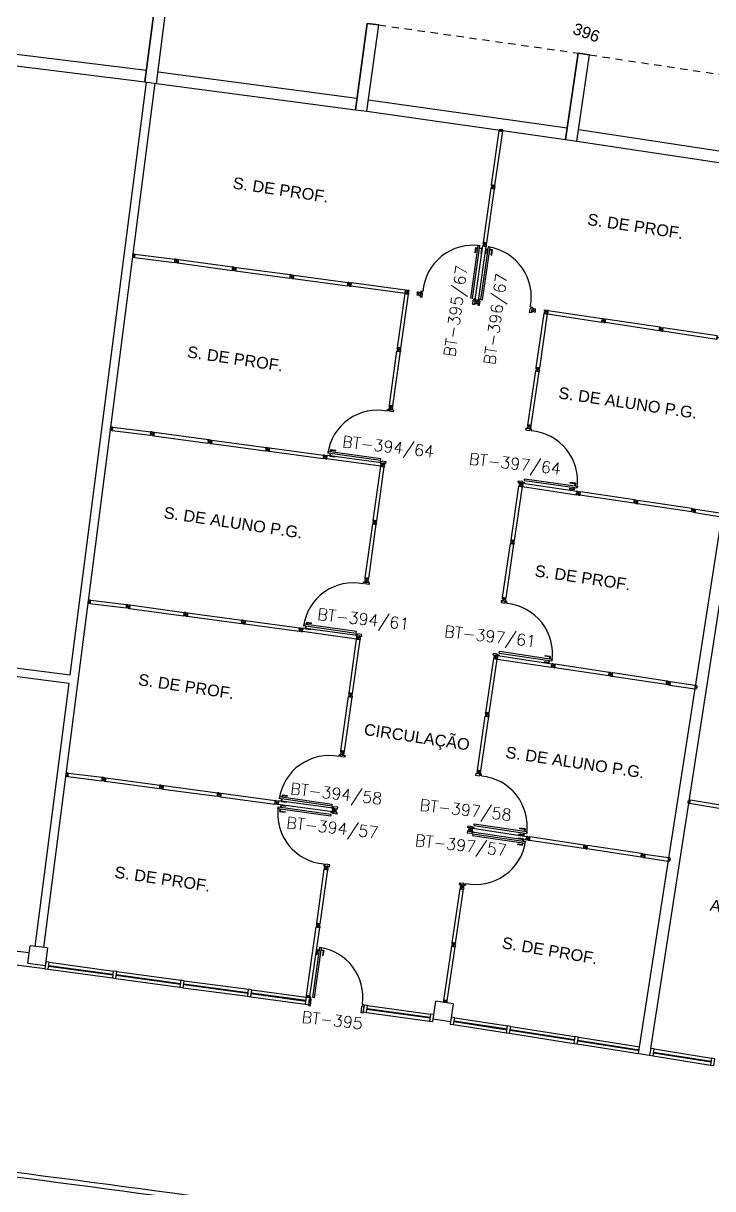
# Model space of a CAD drawing. Header units: millimetres. Extents: x 3089 to 3391, y 1087 to 1201.
# Drawn here: x 3292.97 to 3304.83, y 1168.3 to 1188.35 of the extents above; entities that cross this region are included whole.
import ezdxf

# ---------------------------------------------------------------- set-up
doc = ezdxf.new("R2010")
doc.units = ezdxf.units.MM
doc.linetypes.add('HIDDEN2', pattern=[0.1875, 0.125, -0.0625])
for name, color, linetype in [('ALV', 2, 'Continuous'), ('DIV', 2, 'Continuous'), ('ESQ', 1, 'Continuous'), ('ESTR', 3, 'Continuous'), ('NOPILAR', 2, 'Continuous'), ('PISO', 1, 'Continuous'), ('PROJ', 1, 'HIDDEN2'), ('TEXTO', 2, 'Continuous'), ('TEXTO-ENDEREÇO', 2, 'Continuous'), ('USO1', 2, 'Continuous')]:
    doc.layers.add(name, color=color, linetype=linetype)
doc.styles.add('1', font='romans.shx', dxfattribs={"height": 1.1})
doc.styles.get("Standard").update_dxf_attribs({"font": 'arial.ttf'})
doc.styles.add('UNB-100-1', font='simplex.shx', dxfattribs={"height": 0.2})
doc.dimstyles.new('1-600', dxfattribs={"dimtxt": 1.1, "dimasz": 2.5, "dimexe": 2, "dimexo": 4, "dimgap": 0.2, "dimtad": 1, "dimdec": 0, "dimzin": 4, "dimdsep": 46, "dimlunit": 6, "dimtxsty": '1', "dimblk1": 'NONE', "dimblk2": 'NONE', "dimsah": 1, "dimcen": 0, "dimclrd": 2, "dimclre": 2, "dimclrt": 2, "dimadec": 0, "dimazin": 0, "dimtfac": 1, "dimtdec": 0, "dimtmove": 2, "dimatfit": 3, "dimldrblk": 'NONE', "dimfxl": 1, "dimtolj": 1, "dimtzin": 0, "dimarcsym": 0})

# ---------------------------------------------------------------- blocks, each defined once
blk = doc.blocks.new('DIVMT-TTC')
for p, q in [((-0.03, 0.03), (-0.03, 0.006)), ((-0.008, 0.03), (-0.03, 0.03)), ((-0.0185, 0.006), (-0.03, 0.006)), ((-0.0185, -0.006), (-0.0185, 0.006)), ((-0.008, 0.03), (-0.008, 0.02)), ((-0.008, 0.02), (0.008, 0.02)), ((-0.0051, 0), (0.0051, 0)), ((0.0051, 0), (-0.0051, 0)), ((-0.0051, 0), (0.0051, 0)), ((0, -0.0051), (0, 0.0051)), ((0, 0.0051), (0, -0.0051)), ((0.008, 0.03), (0.008, 0.02)), ((0.008, 0.03), (0.03, 0.03)), ((0.0205, 0.006), (0.03, 0.006)), ((0.0205, -0.006), (0.0205, 0.006)), ((0.0205, 0.006), (0.0205, -0.006)), ((0.0205, 0.006), (0.03, 0.006)), ((0.97, 0.03), (0.03, 0.03)), ((0.03, 0.006), (0.03, 0.03)), ((0.03, -0.03), (0.03, 0.03)), ((0.03, -0.005), (0.03, 0.005)), ((0.97, -0.03), (0.97, 0.03)), ((0.97, 0.03), (0.97, 0.009)), ((0.97, 0.009), (0.97, 0.027)), ((0.9795, 0.006), (0.97, 0.006)), ((0.97, -0.005), (0.97, 0.005)), ((0.9795, 0.006), (0.9795, -0.006)), ((1.0051, 0), (0.9949, 0)), ((1, 0.0051), (1, -0.0051)), ((-0.0185, -0.006), (-0.03, -0.006)), ((-0.03, -0.03), (-0.03, -0.006)), ((-0.008, -0.03), (-0.03, -0.03)), ((-0.008, -0.03), (-0.008, -0.02)), ((-0.008, -0.02), (0.008, -0.02)), ((0.008, -0.03), (0.008, -0.02)), ((0.008, -0.03), (0.03, -0.03)), ((0.0205, -0.006), (0.03, -0.006)), ((0.0205, -0.006), (0.03, -0.006)), ((0.03, -0.006), (0.03, -0.03)), ((0.97, -0.03), (0.03, -0.03)), ((0.9795, -0.006), (0.97, -0.006)), ((0.97, -0.009), (0.97, -0.027))]:
    blk.add_line(p, q)
blk = doc.blocks.new('DIV-TTC')
for p, q in [((-0.0051, 0), (0.0051, 0)), ((0, -0.0051), (0, 0.0051)), ((0.0205, 0.006), (0.03, 0.006)), ((0.0205, -0.006), (0.0205, 0.006)), ((0.03, 0.03), (0.97, 0.03)), ((0.03, 0.03), (0.03, -0.03)), ((0.03, 0.009), (0.03, 0.027)), ((0.03, 0.005), (0.03, -0.005)), ((0.97, 0.03), (0.97, -0.03)), ((0.9795, 0.006), (0.97, 0.006)), ((0.97, 0.005), (0.97, -0.005)), ((0.9795, -0.006), (0.9795, 0.006)), ((1.0051, 0), (0.9949, 0)), ((0.9949, 0), (1.0051, 0)), ((1, -0.0051), (1, 0.0051)), ((0.0205, -0.006), (0.03, -0.006)), ((0.03, -0.03), (0.03, -0.009)), ((0.03, -0.009), (0.03, -0.027)), ((0.03, -0.03), (0.97, -0.03)), ((0.9795, -0.006), (0.97, -0.006))]:
    blk.add_line(p, q)
blk = doc.blocks.new('PDV1E-TTC')
at = {"layer": 'DIV'}
for p, q in [((-0.94, 0.075), (-0.91, 0.075)), ((-0.94, 0.06), (-0.94, 0.075)), ((-0.94, -0.06), (-0.94, 0.06)), ((-0.91, 0.075), (-0.91, -0.045)), ((0, 0.075), (-0.03, 0.075)), ((-0.03, 0.075), (-0.03, -0.045)), ((0, 0.06), (0, 0.075)), ((0, -0.06), (0, 0.06)), ((0, 0), (0.012, 0)), ((-0.94, -0.075), (-0.94, -0.06)), ((-0.92, -0.075), (-0.94, -0.075)), ((-0.92, -0.045), (-0.92, -0.075)), ((-0.92, -0.045), (-0.91, -0.045)), ((-0.082, -0.075), (-0.082, -0.94)), ((-0.052, -0.075), (-0.082, -0.075)), ((-0.052, -0.075), (-0.052, -0.94)), ((-0.02, -0.045), (-0.03, -0.045)), ((-0.02, -0.045), (-0.02, -0.075)), ((-0.02, -0.075), (0, -0.075)), ((0, -0.075), (0, -0.06)), ((-0.082, -0.94), (-0.052, -0.94))]:
    blk.add_line(p, q, dxfattribs=at)
at = {"layer": 'DIV', "color": 1}
for p, q in [((-0.114, -0.81), (-0.124, -0.81)), ((-0.124, -0.9), (-0.124, -0.81)), ((-0.124, -0.9), (-0.084, -0.9)), ((-0.114, -0.89), (-0.114, -0.81)), ((-0.114, -0.89), (-0.084, -0.89)), ((-0.019, -0.89), (-0.049, -0.89)), ((-0.009, -0.9), (-0.049, -0.9)), ((-0.019, -0.81), (-0.009, -0.81)), ((-0.019, -0.89), (-0.019, -0.81)), ((-0.009, -0.9), (-0.009, -0.81))]:
    blk.add_line(p, q, dxfattribs=at)
blk.add_arc((-0.048, -0.075), 0.865, 180, 270, dxfattribs=at)
blk = doc.blocks.new('MTINI-TTC')
for p, q in [((-0.03, 0.008), (-0.03, 0.03)), ((0.03, 0.03), (-0.03, 0.03)), ((-0.03, 0.008), (-0.02, 0.008)), ((-0.009, 0.03), (-0.027, 0.03)), ((-0.02, 0.008), (-0.02, 0)), ((-0.001, 0), (-0.02, 0)), ((-0.006, 0.02), (-0.006, 0.03)), ((-0.006, 0.023), (-0.006, 0.027)), ((-0.006, 0.02), (0.006, 0.02)), ((0.005, 0.03), (-0.005, 0.03)), ((0.005, 0), (-0.005, 0)), ((0.004, 0.02), (-0.004, 0.02)), ((0.02, 0), (-0.001, 0)), ((0, -0.005), (0, 0.005)), ((0.006, 0.02), (0.006, 0.03)), ((0.006, 0.023), (0.006, 0.027)), ((0.009, 0.03), (0.027, 0.03)), ((0.03, 0.008), (0.02, 0.008)), ((0.02, 0), (0.02, 0.008)), ((0.03, 0.008), (0.03, 0.03))]:
    blk.add_line(p, q)
blk = doc.blocks.new('PDV2E-TTC')
at = {"layer": 'DIV', "color": 1}
for p, q in [((0.023, 0.925), (0.063, 0.925)), ((0.023, 0.925), (0.023, 0.835)), ((0.033, 0.835), (0.023, 0.835)), ((0.033, 0.915), (0.063, 0.915)), ((0.033, 0.915), (0.033, 0.835)), ((0.138, 0.925), (0.097, 0.925)), ((0.128, 0.915), (0.097, 0.915)), ((0.128, 0.915), (0.128, 0.835)), ((0.128, 0.835), (0.137, 0.835)), ((0.138, 0.925), (0.138, 0.835))]:
    blk.add_line(p, q, dxfattribs=at)
at = {"layer": 'DIV'}
for p, q in [((0.065, 0.05), (0.065, 0.965)), ((0.095, 0.965), (0.065, 0.965)), ((0.095, 0.05), (0.095, 0.965)), ((0.049, 0.05), (0.029, 0.05)), ((0.029, 0.05), (0.029, 0.035)), ((0.029, 0.035), (0.029, -0.035)), ((0.049, 0.02), (0.049, 0.05)), ((0.049, 0.02), (0.059, 0.02)), ((0.059, -0.05), (0.059, 0.02)), ((0.065, 0.05), (0.095, 0.05)), ((0.928, -0.05), (0.928, 0.02)), ((0.938, 0.02), (0.928, 0.02)), ((0.938, 0.05), (0.958, 0.05)), ((0.938, 0.02), (0.938, 0.05)), ((0.958, 0.05), (0.958, 0.035)), ((0.958, 0.035), (0.958, -0.035)), ((0.029, -0.035), (0.029, -0.05)), ((0.029, -0.05), (0.059, -0.05)), ((0.958, -0.05), (0.928, -0.05)), ((0.958, -0.035), (0.958, -0.05))]:
    blk.add_line(p, q, dxfattribs=at)
at = {"layer": 'DIV', "color": 1}
blk.add_arc((0.062, 0.1), 0.865, 356.6786, 90, dxfattribs=at)
blk = doc.blocks.new('PDV2D-TTC')
at = {"layer": 'DIV'}
for p, q in [((0.03, 0.05), (0.06, 0.05)), ((0.03, 0.035), (0.03, 0.05)), ((0.03, -0.035), (0.03, 0.035)), ((0.06, 0.05), (0.06, -0.02)), ((0.941, 0.05), (0.941, -0.02)), ((0.971, 0.05), (0.941, 0.05)), ((0.971, 0.035), (0.971, 0.05)), ((0.971, -0.035), (0.971, 0.035)), ((0.03, -0.05), (0.03, -0.035)), ((0.05, -0.05), (0.03, -0.05)), ((0.05, -0.02), (0.06, -0.02)), ((0.05, -0.02), (0.05, -0.05)), ((0.079, -0.05), (0.109, -0.05)), ((0.079, -0.05), (0.079, -0.965)), ((0.109, -0.05), (0.109, -0.965)), ((0.951, -0.02), (0.941, -0.02)), ((0.951, -0.02), (0.951, -0.05)), ((0.951, -0.05), (0.971, -0.05)), ((0.971, -0.05), (0.971, -0.035)), ((0.109, -0.965), (0.079, -0.965))]:
    blk.add_line(p, q, dxfattribs=at)
at = {"layer": 'DIV', "color": 1}
for p, q in [((0.036, -0.925), (0.036, -0.835)), ((0.046, -0.835), (0.036, -0.835)), ((0.036, -0.925), (0.076, -0.925)), ((0.046, -0.915), (0.046, -0.835)), ((0.046, -0.915), (0.076, -0.915)), ((0.141, -0.915), (0.111, -0.915)), ((0.151, -0.925), (0.111, -0.925)), ((0.141, -0.915), (0.141, -0.835)), ((0.141, -0.835), (0.151, -0.835)), ((0.151, -0.925), (0.151, -0.835))]:
    blk.add_line(p, q, dxfattribs=at)
blk.add_arc((0.076, -0.1), 0.865, 270, 3.3214, dxfattribs=at)
blk = doc.blocks.new('MTT-TTC')
for p, q in [((-0.008, 0.03), (-0.03, 0.03)), ((-0.03, 0.03), (-0.03, 0.006)), ((-0.0185, 0.006), (-0.03, 0.006)), ((-0.0185, -0.006), (-0.0185, 0.006)), ((-0.008, 0.03), (-0.008, 0.02)), ((-0.008, 0.02), (0.008, 0.02)), ((-0.0051, 0), (0.0051, 0)), ((0, -0.0051), (0, 0.0051)), ((0.008, 0.03), (0.03, 0.03)), ((0.008, 0.03), (0.008, 0.02)), ((0.0205, -0.006), (0.0205, 0.006)), ((0.0205, 0.006), (0.03, 0.006)), ((0.03, 0.006), (0.03, 0.03)), ((-0.03, -0.03), (-0.03, -0.006)), ((-0.0185, -0.006), (-0.03, -0.006)), ((-0.008, -0.03), (-0.03, -0.03)), ((-0.008, -0.02), (0.008, -0.02)), ((-0.008, -0.03), (-0.008, -0.02)), ((0.008, -0.03), (0.008, -0.02)), ((0.008, -0.03), (0.03, -0.03)), ((0.0205, -0.006), (0.03, -0.006)), ((0.03, -0.006), (0.03, -0.03))]:
    blk.add_line(p, q)
blk = doc.blocks.new('DIVINI-TTC')
for p, q in [((-0.005, 0), (0.005, 0)), ((0.008, 0.02), (0, 0.02)), ((0, 0.001), (0, 0.02)), ((0, -0.005), (0, 0.005)), ((0, -0.02), (0, 0.001)), ((0.008, 0.03), (0.03, 0.03)), ((0.008, 0.03), (0.008, 0.02)), ((0.02, 0.006), (0.03, 0.006)), ((0.02, 0.006), (0.02, -0.006)), ((0.02, -0.004), (0.02, 0.004)), ((0.023, 0.006), (0.027, 0.006)), ((0.97, 0.03), (0.03, 0.03)), ((0.03, -0.03), (0.03, 0.03)), ((0.03, 0.009), (0.03, 0.027)), ((0.03, -0.005), (0.03, 0.005)), ((0.97, 0.03), (0.97, 0.009)), ((0.97, -0.03), (0.97, 0.03)), ((0.97, 0.009), (0.97, 0.027)), ((0.98, 0.006), (0.97, 0.006)), ((0.97, -0.005), (0.97, 0.005)), ((0.98, 0.006), (0.98, -0.006)), ((0.99, 0), (1.008, 0)), ((0.999, 0.006), (0.999, -0.006)), ((0, -0.02), (0.008, -0.02)), ((0.008, -0.03), (0.008, -0.02)), ((0.008, -0.03), (0.03, -0.03)), ((0.02, -0.006), (0.03, -0.006)), ((0.023, -0.006), (0.027, -0.006)), ((0.03, -0.009), (0.03, -0.027)), ((0.97, -0.03), (0.03, -0.03)), ((0.98, -0.006), (0.97, -0.006)), ((0.97, -0.009), (0.97, -0.027))]:
    blk.add_line(p, q)
blk = doc.blocks.new('*D150')
at = {"layer": 'DEFPOINTS', "color": 0, "transparency": 16777216}
for p in [(3303.443, 1194.267), (3295.25, 1188.83), (3295.059, 1187.342), (3306.125, 1187.292), (3305.895, 1185.809)]:
    blk.add_point(p, dxfattribs=at)
at = {"layer": 'USO1', "color": 2, "lineweight": -2, "transparency": 16777216}
for p, q in [((3295.761, 1192.797), (3296.335, 1197.262)), ((3306.736, 1191.245), (3307.424, 1195.691))]:
    blk.add_line(p, q, dxfattribs=at)
blk.add_arc((3240.383, 762.346), 436.501, 81.20568, 82.66909, dxfattribs=at)
at = {"layer": 'USO1', "color": 2, "transparency": 16777216, "insert": (3301.709, 1195.274), "char_height": 1.1, "attachment_point": 5, "rotation": 351.9374, "style": '1'}
blk.add_mtext('\\A1;Física', dxfattribs=at)
blk = doc.blocks.new('_NONE')
at = {"color": 0, "linetype": 'ByBlock'}
blk.add_circle((0, 0), 0.25, dxfattribs=at)
blk = doc.blocks.new('*D151')
at = {"layer": 'DEFPOINTS', "color": 0, "transparency": 16777216}
for p in [(3292.851, 1195.703), (3285.684, 1189.946), (3295.25, 1188.83), (3285.545, 1188.654), (3295.059, 1187.342)]:
    blk.add_point(p, dxfattribs=at)
at = {"layer": 'USO1', "color": 2, "lineweight": -2, "transparency": 16777216}
for p, q in [((3286.111, 1193.923), (3286.594, 1198.432)), ((3295.761, 1192.797), (3296.338, 1197.282))]:
    blk.add_line(p, q, dxfattribs=at)
blk.add_arc((3236.871, 735.053), 464.038, 82.66909, 83.87528, dxfattribs=at)
at = {"layer": 'USO1', "color": 2, "transparency": 16777216, "insert": (3291.323, 1196.641), "char_height": 1.1, "attachment_point": 5, "rotation": 353.2722, "style": '1'}
blk.add_mtext('\\A1;IE', dxfattribs=at)
blk = doc.blocks.new('MTINI')
for p, q in [((-0.03, 0.008), (-0.03, 0.03)), ((0.03, 0.03), (-0.03, 0.03)), ((-0.03, 0.008), (-0.02, 0.008)), ((-0.009, 0.03), (-0.027, 0.03)), ((-0.02, 0.008), (-0.02, 0)), ((-0.001, 0), (-0.02, 0)), ((-0.006, 0.02), (-0.006, 0.03)), ((-0.006, 0.023), (-0.006, 0.027)), ((-0.006, 0.02), (0.006, 0.02)), ((0.005, 0.03), (-0.005, 0.03)), ((0.005, 0), (-0.005, 0)), ((0.004, 0.02), (-0.004, 0.02)), ((0.02, 0), (-0.001, 0)), ((0, -0.005), (0, 0.005)), ((0.006, 0.02), (0.006, 0.03)), ((0.006, 0.023), (0.006, 0.027)), ((0.009, 0.03), (0.027, 0.03)), ((0.03, 0.008), (0.02, 0.008)), ((0.02, 0), (0.02, 0.008)), ((0.03, 0.008), (0.03, 0.03))]:
    blk.add_line(p, q)
blk = doc.blocks.new('A$C326556BF')
at = {"layer": 'ESQ'}
for p, q in [((0.02, 0.128), (0, 0.01)), ((0, 0.01), (0.059, 0)), ((0.079, 0.118), (0.02, 0.128)), ((0.059, 0), (0.079, 0.118))]:
    blk.add_line(p, q, dxfattribs=at)

msp = doc.modelspace()

# ---------------------------------------------------------------- linework, layer by layer
at = {"layer": 'ALV'}
for p, q in [((3291.668, 1187.966), (3295.09, 1187.54)), ((3291.644, 1187.767), (3295.065, 1187.342)), ((3295.29, 1187.515), (3298.708, 1187.06)), ((3293.326, 1172.452), (3295.239, 1187.319)), ((3293.778, 1177.143), (3295.09, 1187.339)), ((3295.264, 1187.316), (3298.682, 1186.862)), ((3298.908, 1187.033), (3302.322, 1186.549)), ((3298.88, 1186.835), (3302.294, 1186.351)), ((3302.522, 1186.52), (3305.931, 1186.007)), ((3302.492, 1186.322), (3305.902, 1185.809)), ((3303.553, 1170.627), (3305.902, 1185.809)), ((3303.761, 1170.717), (3305.381, 1181.186)), ((3293.177, 1172.472), (3293.759, 1176.994)), ((3293.342, 1172.088), (3286.06, 1172.971)), ((3293.074, 1172.358), (3290.119, 1172.717)), ((3303.553, 1170.627), (3303.742, 1170.598))]:
    msp.add_line(p, q, dxfattribs=at)
msp.add_lwpolyline([(3293.759, 1176.994), (3290.422, 1177.423), (3290.338, 1176.726), (3290.189, 1176.745), (3290.291, 1177.591), (3293.778, 1177.143)], dxfattribs=at)
at = {"layer": 'DIV'}
for p, q in [((3294.852, 1184.355), (3294.862, 1184.353)), ((3294.857, 1184.349), (3294.858, 1184.359)), ((3294.877, 1184.345), (3294.878, 1184.357)), ((3294.877, 1184.345), (3294.886, 1184.344)), ((3294.878, 1184.357), (3294.888, 1184.356)), ((3294.891, 1184.38), (3294.883, 1184.32)), ((3294.883, 1184.32), (3294.886, 1184.341)), ((3294.886, 1184.341), (3294.883, 1184.323)), ((3294.883, 1184.32), (3295.573, 1184.234)), ((3294.888, 1184.355), (3294.886, 1184.345)), ((3294.888, 1184.359), (3294.891, 1184.377)), ((3294.891, 1184.38), (3295.581, 1184.294)), ((3295.581, 1184.294), (3295.573, 1184.234)), ((3295.578, 1184.269), (3295.576, 1184.259)), ((3295.578, 1184.27), (3295.581, 1184.294)), ((3295.587, 1184.269), (3295.578, 1184.27)), ((3295.587, 1184.269), (3295.578, 1184.27)), ((3295.603, 1184.291), (3295.581, 1184.294)), ((3295.587, 1184.269), (3295.586, 1184.257)), ((3295.586, 1184.257), (3295.587, 1184.269)), ((3295.603, 1184.291), (3295.602, 1184.281)), ((3295.617, 1184.279), (3295.602, 1184.281)), ((3295.612, 1184.259), (3295.602, 1184.261)), ((3295.602, 1184.261), (3295.612, 1184.259)), ((3295.612, 1184.259), (3295.602, 1184.261)), ((3295.607, 1184.265), (3295.606, 1184.255)), ((3295.606, 1184.255), (3295.607, 1184.265)), ((3295.619, 1184.289), (3295.617, 1184.279)), ((3295.619, 1184.289), (3295.641, 1184.286)), ((3295.626, 1184.263), (3295.624, 1184.252)), ((3295.626, 1184.263), (3295.637, 1184.262)), ((3295.641, 1184.286), (3295.637, 1184.262)), ((3295.576, 1184.258), (3295.573, 1184.234)), ((3295.595, 1184.231), (3295.573, 1184.234)), ((3295.586, 1184.257), (3295.576, 1184.258)), ((3295.586, 1184.257), (3295.576, 1184.258)), ((3295.595, 1184.231), (3295.596, 1184.241)), ((3295.612, 1184.239), (3295.596, 1184.241)), ((3295.611, 1184.229), (3295.612, 1184.239)), ((3295.611, 1184.229), (3295.632, 1184.226)), ((3295.624, 1184.252), (3295.636, 1184.25)), ((3295.632, 1184.226), (3295.636, 1184.25)), ((3294.47, 1181.379), (3294.48, 1181.378)), ((3294.474, 1181.374), (3294.475, 1181.384)), ((3294.494, 1181.37), (3294.496, 1181.382)), ((3294.494, 1181.37), (3294.504, 1181.369)), ((3294.496, 1181.382), (3294.505, 1181.381)), ((3294.508, 1181.404), (3294.5, 1181.345)), ((3294.5, 1181.345), (3294.503, 1181.366)), ((3294.5, 1181.345), (3295.156, 1181.263)), ((3294.503, 1181.366), (3294.501, 1181.348)), ((3294.505, 1181.38), (3294.504, 1181.37)), ((3294.506, 1181.384), (3294.508, 1181.402)), ((3294.508, 1181.404), (3295.165, 1181.323)), ((3295.165, 1181.323), (3295.156, 1181.263)), ((3295.16, 1181.287), (3295.156, 1181.263)), ((3295.178, 1181.26), (3295.156, 1181.263)), ((3295.161, 1181.298), (3295.16, 1181.288)), ((3295.169, 1181.286), (3295.16, 1181.287)), ((3295.169, 1181.286), (3295.16, 1181.287)), ((3295.161, 1181.299), (3295.165, 1181.323)), ((3295.171, 1181.298), (3295.161, 1181.299)), ((3295.171, 1181.298), (3295.161, 1181.299)), ((3295.186, 1181.32), (3295.165, 1181.323)), ((3295.171, 1181.298), (3295.169, 1181.286)), ((3295.169, 1181.286), (3295.171, 1181.298)), ((3295.178, 1181.26), (3295.18, 1181.27)), ((3295.195, 1181.268), (3295.18, 1181.27)), ((3295.186, 1181.32), (3295.185, 1181.31)), ((3295.201, 1181.308), (3295.185, 1181.31)), ((3295.195, 1181.288), (3295.185, 1181.29)), ((3295.185, 1181.29), (3295.195, 1181.288)), ((3295.195, 1181.288), (3295.185, 1181.29)), ((3295.191, 1181.294), (3295.19, 1181.284)), ((3295.19, 1181.284), (3295.191, 1181.294)), ((3295.194, 1181.258), (3295.195, 1181.268)), ((3295.194, 1181.258), (3295.216, 1181.255)), ((3295.202, 1181.318), (3295.201, 1181.308)), ((3295.202, 1181.318), (3295.224, 1181.315)), ((3295.209, 1181.293), (3295.208, 1181.281)), ((3295.208, 1181.281), (3295.219, 1181.279)), ((3295.209, 1181.293), (3295.221, 1181.291)), ((3295.216, 1181.255), (3295.219, 1181.279)), ((3295.224, 1181.315), (3295.221, 1181.291)), ((3304.461, 1179.944), (3304.464, 1179.968)), ((3304.483, 1179.941), (3304.461, 1179.944)), ((3304.476, 1179.966), (3304.464, 1179.968)), ((3304.47, 1180.003), (3304.466, 1179.979)), ((3304.478, 1179.978), (3304.466, 1179.979)), ((3304.492, 1180), (3304.47, 1180.003)), ((3304.476, 1179.966), (3304.478, 1179.978)), ((3304.483, 1179.941), (3304.484, 1179.951)), ((3304.484, 1179.951), (3304.5, 1179.948)), ((3304.492, 1180), (3304.49, 1179.99)), ((3304.49, 1179.99), (3304.506, 1179.988)), ((3304.49, 1179.97), (3304.5, 1179.968)), ((3304.49, 1179.97), (3304.5, 1179.968)), ((3304.494, 1179.964), (3304.496, 1179.974)), ((3304.494, 1179.964), (3304.496, 1179.974)), ((3304.498, 1179.938), (3304.5, 1179.948)), ((3304.498, 1179.938), (3304.52, 1179.935)), ((3304.507, 1179.998), (3304.506, 1179.988)), ((3304.507, 1179.998), (3304.529, 1179.994)), ((3304.514, 1179.96), (3304.516, 1179.972)), ((3304.514, 1179.96), (3304.516, 1179.972)), ((3304.514, 1179.96), (3304.524, 1179.959)), ((3304.514, 1179.96), (3304.524, 1179.959)), ((3304.516, 1179.972), (3304.526, 1179.971)), ((3304.516, 1179.972), (3304.526, 1179.971)), ((3304.529, 1179.994), (3304.52, 1179.935)), ((3304.524, 1179.959), (3304.52, 1179.935)), ((3304.52, 1179.935), (3304.523, 1179.956)), ((3304.52, 1179.935), (3304.978, 1179.862)), ((3304.523, 1179.956), (3304.521, 1179.938)), ((3304.525, 1179.97), (3304.524, 1179.96)), ((3304.526, 1179.971), (3304.529, 1179.994)), ((3304.526, 1179.974), (3304.529, 1179.991)), ((3304.529, 1179.994), (3304.987, 1179.922)), ((3294.087, 1178.404), (3294.097, 1178.403)), ((3294.091, 1178.398), (3294.093, 1178.409)), ((3294.111, 1178.395), (3294.113, 1178.407)), ((3294.111, 1178.395), (3294.121, 1178.394)), ((3294.113, 1178.407), (3294.122, 1178.405)), ((3294.126, 1178.429), (3294.118, 1178.37)), ((3294.118, 1178.37), (3294.12, 1178.391)), ((3294.12, 1178.391), (3294.118, 1178.373)), ((3294.118, 1178.37), (3294.74, 1178.292)), ((3294.122, 1178.404), (3294.121, 1178.395)), ((3294.123, 1178.408), (3294.125, 1178.426)), ((3294.126, 1178.429), (3294.748, 1178.352)), ((3294.748, 1178.352), (3294.74, 1178.292)), ((3294.743, 1178.316), (3294.74, 1178.292)), ((3294.762, 1178.289), (3294.74, 1178.292)), ((3294.745, 1178.327), (3294.743, 1178.317)), ((3294.753, 1178.315), (3294.743, 1178.316)), ((3294.753, 1178.315), (3294.743, 1178.316)), ((3294.745, 1178.328), (3294.748, 1178.352)), ((3294.754, 1178.327), (3294.745, 1178.328)), ((3294.754, 1178.327), (3294.745, 1178.328)), ((3294.77, 1178.349), (3294.748, 1178.352)), ((3294.754, 1178.327), (3294.753, 1178.315)), ((3294.753, 1178.315), (3294.754, 1178.327)), ((3294.762, 1178.289), (3294.763, 1178.299)), ((3294.779, 1178.297), (3294.763, 1178.299)), ((3294.77, 1178.349), (3294.768, 1178.339)), ((3294.784, 1178.337), (3294.768, 1178.339)), ((3294.779, 1178.317), (3294.769, 1178.319)), ((3294.769, 1178.319), (3294.779, 1178.317)), ((3294.779, 1178.317), (3294.769, 1178.319)), ((3294.774, 1178.323), (3294.773, 1178.313)), ((3294.773, 1178.313), (3294.774, 1178.323)), ((3294.778, 1178.287), (3294.779, 1178.297)), ((3294.778, 1178.287), (3294.799, 1178.284)), ((3294.786, 1178.347), (3294.784, 1178.337)), ((3294.786, 1178.347), (3294.807, 1178.344)), ((3294.793, 1178.322), (3294.791, 1178.31)), ((3294.791, 1178.31), (3294.803, 1178.308)), ((3294.793, 1178.322), (3294.804, 1178.32)), ((3294.799, 1178.284), (3294.803, 1178.308)), ((3294.807, 1178.344), (3294.804, 1178.32)), ((3304.027, 1176.975), (3304.031, 1176.999)), ((3304.049, 1176.972), (3304.027, 1176.975)), ((3304.042, 1176.997), (3304.031, 1176.999)), ((3304.036, 1177.035), (3304.033, 1177.011)), ((3304.044, 1177.009), (3304.033, 1177.011)), ((3304.058, 1177.031), (3304.036, 1177.035)), ((3304.042, 1176.997), (3304.044, 1177.009)), ((3304.049, 1176.972), (3304.051, 1176.982)), ((3304.051, 1176.982), (3304.067, 1176.98)), ((3304.058, 1177.031), (3304.057, 1177.022)), ((3304.057, 1177.022), (3304.072, 1177.019)), ((3304.057, 1177.001), (3304.067, 1177)), ((3304.057, 1177.001), (3304.067, 1177)), ((3304.061, 1176.996), (3304.062, 1177.006)), ((3304.061, 1176.996), (3304.062, 1177.006)), ((3304.065, 1176.97), (3304.067, 1176.98)), ((3304.065, 1176.97), (3304.087, 1176.966)), ((3304.074, 1177.029), (3304.072, 1177.019)), ((3304.074, 1177.029), (3304.096, 1177.026)), ((3304.081, 1176.992), (3304.083, 1177.003)), ((3304.081, 1176.992), (3304.083, 1177.003)), ((3304.081, 1176.992), (3304.09, 1176.99)), ((3304.081, 1176.992), (3304.09, 1176.99)), ((3304.083, 1177.003), (3304.092, 1177.002)), ((3304.083, 1177.003), (3304.092, 1177.002)), ((3304.096, 1177.026), (3304.087, 1176.966)), ((3304.09, 1176.99), (3304.087, 1176.966)), ((3304.09, 1176.987), (3304.087, 1176.969)), ((3304.087, 1176.966), (3304.09, 1176.987)), ((3304.087, 1176.966), (3304.518, 1176.902)), ((3304.092, 1177.001), (3304.091, 1176.991)), ((3304.092, 1177.002), (3304.096, 1177.026)), ((3304.093, 1177.005), (3304.095, 1177.023)), ((3304.096, 1177.026), (3304.527, 1176.962)), ((3304.527, 1176.962), (3304.518, 1176.902)), ((3304.523, 1176.937), (3304.521, 1176.927)), ((3304.531, 1176.925), (3304.521, 1176.926)), ((3304.532, 1176.936), (3304.523, 1176.938)), ((3304.531, 1176.925), (3304.532, 1176.936)), ((3304.557, 1176.927), (3304.547, 1176.928)), ((3304.547, 1176.928), (3304.557, 1176.927)), ((3304.551, 1176.922), (3304.553, 1176.932)), ((3293.745, 1175.452), (3293.737, 1175.393)), ((3293.742, 1175.432), (3293.745, 1175.449)), ((3293.745, 1175.452), (3294.331, 1175.38)), ((3293.706, 1175.427), (3293.716, 1175.426)), ((3293.711, 1175.422), (3293.712, 1175.432)), ((3293.731, 1175.418), (3293.732, 1175.43)), ((3293.731, 1175.418), (3293.74, 1175.417)), ((3293.732, 1175.43), (3293.742, 1175.429)), ((3293.74, 1175.414), (3293.737, 1175.396)), ((3293.737, 1175.393), (3293.74, 1175.414)), ((3293.737, 1175.393), (3294.323, 1175.32)), ((3293.742, 1175.428), (3293.74, 1175.418)), ((3294.331, 1175.38), (3294.323, 1175.32)), ((3294.326, 1175.344), (3294.323, 1175.32)), ((3294.345, 1175.317), (3294.323, 1175.32)), ((3294.336, 1175.343), (3294.326, 1175.344)), ((3294.336, 1175.343), (3294.326, 1175.344)), ((3294.328, 1175.355), (3294.327, 1175.345)), ((3294.328, 1175.356), (3294.331, 1175.38)), ((3294.337, 1175.355), (3294.328, 1175.356)), ((3294.337, 1175.355), (3294.328, 1175.356)), ((3294.353, 1175.377), (3294.331, 1175.38)), ((3294.336, 1175.343), (3294.337, 1175.355)), ((3294.337, 1175.355), (3294.336, 1175.343)), ((3294.345, 1175.317), (3294.346, 1175.327)), ((3294.362, 1175.325), (3294.346, 1175.327)), ((3294.353, 1175.377), (3294.352, 1175.367)), ((3294.368, 1175.365), (3294.352, 1175.367)), ((3294.362, 1175.345), (3294.352, 1175.347)), ((3294.352, 1175.347), (3294.362, 1175.345)), ((3294.362, 1175.345), (3294.352, 1175.347)), ((3294.356, 1175.341), (3294.358, 1175.351)), ((3294.358, 1175.351), (3294.356, 1175.341)), ((3294.361, 1175.315), (3294.362, 1175.325)), ((3294.361, 1175.315), (3294.383, 1175.312)), ((3294.369, 1175.375), (3294.368, 1175.365)), ((3294.369, 1175.375), (3294.391, 1175.372)), ((3294.376, 1175.349), (3294.374, 1175.337)), ((3294.374, 1175.337), (3294.386, 1175.336)), ((3294.376, 1175.349), (3294.387, 1175.348)), ((3294.383, 1175.312), (3294.386, 1175.336)), ((3294.391, 1175.372), (3294.387, 1175.348)), ((3304.429, 1174.927), (3304.439, 1174.986)), ((3305.456, 1174.755), (3304.429, 1174.927)), ((3305.466, 1174.814), (3304.439, 1174.986)), ((3303.603, 1174.066), (3303.599, 1174.042)), ((3303.611, 1174.041), (3303.599, 1174.042)), ((3303.625, 1174.063), (3303.603, 1174.066)), ((3303.609, 1174.029), (3303.611, 1174.041)), ((3303.625, 1174.063), (3303.623, 1174.053)), ((3303.623, 1174.053), (3303.639, 1174.051)), ((3303.627, 1174.027), (3303.629, 1174.037)), ((3303.627, 1174.027), (3303.629, 1174.037)), ((3303.641, 1174.061), (3303.639, 1174.051)), ((3303.641, 1174.061), (3303.662, 1174.057)), ((3303.662, 1174.057), (3303.653, 1173.998)), ((3303.659, 1174.034), (3303.662, 1174.057)), ((3303.659, 1174.037), (3303.662, 1174.054)), ((3303.662, 1174.057), (3304.067, 1173.998)), ((3303.594, 1174.007), (3303.598, 1174.031)), ((3303.616, 1174.004), (3303.594, 1174.007)), ((3303.609, 1174.029), (3303.598, 1174.031)), ((3303.616, 1174.004), (3303.617, 1174.013)), ((3303.617, 1174.013), (3303.633, 1174.011)), ((3303.623, 1174.033), (3303.633, 1174.031)), ((3303.623, 1174.033), (3303.633, 1174.031)), ((3303.632, 1174.001), (3303.633, 1174.011)), ((3303.632, 1174.001), (3303.653, 1173.998)), ((3303.648, 1174.023), (3303.649, 1174.035)), ((3303.648, 1174.023), (3303.649, 1174.035)), ((3303.648, 1174.023), (3303.657, 1174.022)), ((3303.648, 1174.023), (3303.657, 1174.022)), ((3303.649, 1174.035), (3303.659, 1174.034)), ((3303.649, 1174.035), (3303.659, 1174.034)), ((3303.657, 1174.022), (3303.653, 1173.998)), ((3303.653, 1173.998), (3303.657, 1174.019)), ((3303.653, 1173.998), (3304.058, 1173.939)), ((3303.657, 1174.019), (3303.654, 1174.001)), ((3303.659, 1174.033), (3303.657, 1174.023)), ((3304.067, 1173.998), (3304.058, 1173.939)), ((3304.063, 1173.973), (3304.062, 1173.963)), ((3304.071, 1173.961), (3304.062, 1173.962)), ((3304.073, 1173.973), (3304.063, 1173.974)), ((3304.071, 1173.961), (3304.073, 1173.973)), ((3304.097, 1173.963), (3304.087, 1173.965)), ((3304.087, 1173.965), (3304.097, 1173.963)), ((3304.091, 1173.959), (3304.093, 1173.969)), ((3298.015, 1172.844), (3298.018, 1172.866)), ((3298.015, 1172.844), (3298.025, 1172.843)), ((3298.018, 1172.866), (3298.042, 1172.863)), ((3298.025, 1172.843), (3298.023, 1172.827)), ((3298.04, 1172.852), (3298.042, 1172.863)), ((3298.04, 1172.852), (3298.052, 1172.85)), ((3298.044, 1172.837), (3298.043, 1172.827)), ((3298.043, 1172.827), (3298.044, 1172.837)), ((3298.044, 1172.837), (3298.043, 1172.827)), ((3298.052, 1172.85), (3298.054, 1172.861)), ((3298.077, 1172.858), (3298.054, 1172.861)), ((3298.065, 1172.838), (3298.062, 1172.822)), ((3298.074, 1172.836), (3298.065, 1172.838)), ((3298.074, 1172.836), (3298.077, 1172.858)), ((3297.843, 1171.625), (3298.01, 1172.807)), ((3297.902, 1171.617), (3298.069, 1172.799)), ((3298.013, 1172.829), (3298.01, 1172.807)), ((3298.01, 1172.807), (3298.069, 1172.799)), ((3298.033, 1172.803), (3298.01, 1172.807)), ((3298.013, 1172.829), (3298.023, 1172.827)), ((3298.035, 1172.813), (3298.033, 1172.803)), ((3298.035, 1172.813), (3298.033, 1172.803)), ((3298.034, 1172.803), (3298.044, 1172.802)), ((3298.047, 1172.811), (3298.035, 1172.813)), ((3298.035, 1172.813), (3298.047, 1172.811)), ((3298.049, 1172.832), (3298.039, 1172.833)), ((3298.039, 1172.833), (3298.049, 1172.832)), ((3298.047, 1172.811), (3298.045, 1172.802)), ((3298.047, 1172.811), (3298.045, 1172.802)), ((3298.045, 1172.802), (3298.069, 1172.799)), ((3298.072, 1172.82), (3298.062, 1172.822)), ((3298.072, 1172.82), (3298.069, 1172.799)), ((3297.843, 1171.625), (3297.902, 1171.617)), ((3297.864, 1171.622), (3297.846, 1171.625)), ((3297.874, 1171.591), (3297.863, 1171.592)), ((3297.865, 1171.612), (3297.867, 1171.622)), ((3297.877, 1171.611), (3297.865, 1171.612)), ((3297.868, 1171.622), (3297.878, 1171.62)), ((3297.868, 1171.586), (3297.869, 1171.596)), ((3297.877, 1171.611), (3297.879, 1171.62)), ((3297.902, 1171.617), (3297.882, 1171.62)), ((3297.882, 1171.62), (3297.899, 1171.617))]:
    msp.add_line(p, q, dxfattribs=at)
at = {"layer": 'ESQ'}
for p, q in [((3293.358, 1172.207), (3293.342, 1172.088)), ((3293.342, 1172.088), (3293.401, 1172.08)), ((3293.417, 1172.199), (3293.358, 1172.207)), ((3293.401, 1172.08), (3293.417, 1172.199)), ((3293.401, 1172.08), (3294.505, 1171.929)), ((3293.408, 1172.133), (3294.513, 1171.983)), ((3293.41, 1172.145), (3294.514, 1171.995)), ((3293.417, 1172.199), (3294.522, 1172.048)), ((3294.52, 1172.048), (3294.504, 1171.93)), ((3294.579, 1172.04), (3294.52, 1172.048)), ((3294.563, 1171.921), (3294.579, 1172.04)), ((3294.579, 1172.04), (3295.682, 1171.888)), ((3294.504, 1171.93), (3294.563, 1171.921)), ((3294.563, 1171.921), (3295.666, 1171.769)), ((3294.57, 1171.975), (3295.673, 1171.822)), ((3294.572, 1171.987), (3295.675, 1171.834)), ((3295.68, 1171.888), (3295.664, 1171.769)), ((3295.74, 1171.88), (3295.68, 1171.888)), ((3295.724, 1171.761), (3295.74, 1171.88)), ((3295.74, 1171.88), (3296.843, 1171.733)), ((3295.664, 1171.769), (3295.724, 1171.761)), ((3295.724, 1171.761), (3296.827, 1171.614)), ((3295.731, 1171.815), (3296.835, 1171.667)), ((3295.732, 1171.826), (3296.836, 1171.679)), ((3296.842, 1171.733), (3296.826, 1171.614)), ((3296.901, 1171.725), (3296.842, 1171.733)), ((3296.885, 1171.606), (3296.901, 1171.725)), ((3296.892, 1171.659), (3297.829, 1171.531)), ((3296.895, 1171.675), (3297.831, 1171.547)), ((3296.901, 1171.725), (3297.838, 1171.596)), ((3296.826, 1171.614), (3296.885, 1171.606)), ((3296.885, 1171.606), (3297.822, 1171.477)), ((3297.838, 1171.596), (3297.822, 1171.477)), ((3297.822, 1171.477), (3297.881, 1171.469)), ((3297.897, 1171.588), (3297.838, 1171.596)), ((3297.881, 1171.469), (3297.897, 1171.588)), ((3298.831, 1171.463), (3298.815, 1171.344)), ((3298.891, 1171.455), (3298.831, 1171.463)), ((3298.874, 1171.336), (3298.891, 1171.455)), ((3298.891, 1171.455), (3299.974, 1171.306)), ((3298.815, 1171.344), (3298.874, 1171.336)), ((3298.874, 1171.336), (3299.959, 1171.187)), ((3298.882, 1171.39), (3299.967, 1171.24)), ((3298.883, 1171.402), (3299.968, 1171.252)), ((3299.974, 1171.306), (3299.958, 1171.187)), ((3300.033, 1171.298), (3299.974, 1171.306)), ((3300.017, 1171.179), (3300.033, 1171.298)), ((3300.33, 1171.253), (3300.312, 1171.135)), ((3300.39, 1171.244), (3300.33, 1171.253)), ((3300.371, 1171.126), (3300.39, 1171.244)), ((3300.39, 1171.244), (3301.301, 1171.104)), ((3299.958, 1171.187), (3300.017, 1171.179)), ((3300.312, 1171.135), (3300.371, 1171.126)), ((3300.371, 1171.126), (3301.283, 1170.985)), ((3300.379, 1171.179), (3301.291, 1171.039)), ((3300.381, 1171.191), (3301.293, 1171.051)), ((3301.294, 1171.105), (3301.276, 1170.987)), ((3301.353, 1171.096), (3301.294, 1171.105)), ((3301.335, 1170.977), (3301.353, 1171.096)), ((3301.343, 1171.031), (3302.449, 1170.856)), ((3301.345, 1171.043), (3302.451, 1170.868)), ((3301.353, 1171.096), (3302.457, 1170.921)), ((3301.276, 1170.987), (3301.335, 1170.977)), ((3301.335, 1170.977), (3302.44, 1170.802)), ((3302.457, 1170.921), (3302.439, 1170.803)), ((3302.517, 1170.912), (3302.457, 1170.921)), ((3302.498, 1170.793), (3302.517, 1170.912)), ((3302.506, 1170.847), (3303.561, 1170.681)), ((3302.508, 1170.859), (3303.563, 1170.692)), ((3302.517, 1170.912), (3303.571, 1170.746)), ((3302.439, 1170.803), (3302.498, 1170.793)), ((3302.498, 1170.793), (3303.553, 1170.627)), ((3303.76, 1170.717), (3303.742, 1170.598)), ((3303.819, 1170.708), (3303.76, 1170.717)), ((3303.801, 1170.589), (3303.819, 1170.708)), ((3303.809, 1170.642), (3304.795, 1170.483)), ((3303.811, 1170.654), (3304.797, 1170.495)), ((3303.819, 1170.708), (3304.804, 1170.548)), ((3303.742, 1170.598), (3303.801, 1170.589)), ((3303.801, 1170.589), (3304.788, 1170.429))]:
    msp.add_line(p, q, dxfattribs=at)
at = {"layer": 'ESTR'}
for p, q in [((3293.051, 1172.18), (3293.09, 1172.483)), ((3293.388, 1172.445), (3293.09, 1172.483)), ((3293.388, 1172.445), (3293.342, 1172.088)), ((3293.051, 1172.18), (3293.348, 1172.142)), ((3300.015, 1171.181), (3300.066, 1171.528)), ((3300.363, 1171.485), (3300.066, 1171.528)), ((3300.363, 1171.485), (3300.312, 1171.135)), ((3300.022, 1171.226), (3300.318, 1171.182))]:
    msp.add_line(p, q, dxfattribs=at)
for points in [[(3295.065, 1187.342), (3295.264, 1187.316), (3295.455, 1188.804), (3295.257, 1188.83), (3295.065, 1187.342), (3295.257, 1188.83), (3295.455, 1188.804)], [(3298.682, 1186.862), (3298.88, 1186.835), (3299.084, 1188.321), (3298.886, 1188.348), (3298.682, 1186.862), (3298.886, 1188.348), (3299.084, 1188.321)], [(3302.294, 1186.351), (3302.492, 1186.322), (3302.709, 1187.806), (3302.511, 1187.835), (3302.294, 1186.351), (3302.511, 1187.835), (3302.709, 1187.806)]]:
    msp.add_lwpolyline(points, dxfattribs=at)
at = {"layer": 'PISO'}
for radius, start, end in [(409.609, 81.41138, 83.92681), (409.529, 81.42125, 83.91694)]:
    msp.add_arc((3240.488, 762.332), radius, start, end, dxfattribs=at)
at = {"layer": 'PROJ', "color": 1}
for p, q in [((3299.084, 1188.321), (3302.511, 1187.836)), ((3302.709, 1187.806), (3306.131, 1187.293))]:
    msp.add_line(p, q, dxfattribs=at)

# ---------------------------------------------------------------- block references
at = {"layer": 'DIV'}
for name, p, rotation in [('DIVINI-TTC', (3301.191, 1186.525), 261.7520698775961), ('DIVMT-TTC', (3301.05, 1185.536), 261.8650249811986), ('PDV2D-TTC', (3300.767, 1183.556), 171.9908734611392), ('DIVMT-TTC', (3300.908, 1184.546), 261.8650249811986), ('PDV2E-TTC', (3300.767, 1183.556), 351.7857658057171), ('MTINI-TTC', (3294.857, 1184.354), 265.6377736636165), ('DIVMT-TTC', (3296.598, 1184.125), 172.2229910637665), ('DIVMT-TTC', (3297.589, 1183.992), 172.3895786137763), ('DIVMT-TTC', (3298.58, 1183.859), 172.2777299531241), ('DIV-TTC', (3299.571, 1183.726), 172.270321993019), ('DIVMT-TTC', (3299.571, 1183.726), 262.0276249811979), ('MTT-TTC', (3299.774, 1183.696), 172.7861304363662), ('MTT-TTC', (3300.767, 1183.556), 81.74695465904756), ('MTT-TTC', (3301.746, 1183.415), 351.7922707802247), ('DIVMT-TTC', (3301.962, 1183.384), 261.7024249811981), ('DIV-TTC', (3301.962, 1183.384), 351.4019455045879), ('DIVMT-TTC', (3302.951, 1183.235), 351.4704825271629), ('DIVMT-TTC', (3303.94, 1183.086), 351.4506149102106), ('DIVMT-TTC', (3299.432, 1182.736), 262.0276249811979), ('DIVMT-TTC', (3301.817, 1182.394), 261.7024249811981), ('PDV2E-TTC', (3299.154, 1180.755), 82.05111072445587), ('MTT-TTC', (3299.293, 1181.745), 261.9311933001841), ('MTINI-TTC', (3294.475, 1181.379), 265.6377736636165), ('DIVMT-TTC', (3296.181, 1181.154), 172.2229910637665), ('PDV2D-TTC', (3301.528, 1180.415), 82.03301329303964), ('MTT-TTC', (3301.673, 1181.405), 261.6497536319115), ('DIVMT-TTC', (3297.172, 1181.021), 172.3895786137763), ('DIVMT-TTC', (3298.163, 1180.888), 172.2777299531241), ('DIV-TTC', (3299.154, 1180.755), 172.270321993019), ('DIVMT-TTC', (3299.154, 1180.755), 262.0276249811979), ('DIVMT-TTC', (3301.528, 1180.415), 261.7024249811981), ('DIV-TTC', (3301.528, 1180.415), 351.4019455045879), ('DIVMT-TTC', (3302.517, 1180.266), 351.4704825271629), ('DIVMT-TTC', (3303.506, 1180.118), 351.4506149102106), ('DIVMT-TTC', (3299.016, 1179.765), 262.0276249811979), ('DIVMT-TTC', (3301.384, 1179.426), 261.7024249811981), ('PDV2E-TTC', (3298.738, 1177.784), 81.95028405584871), ('MTT-TTC', (3298.877, 1178.774), 262.0871899002287), ('MTT-TTC', (3301.24, 1178.436), 261.7197636035285), ('MTINI-TTC', (3294.092, 1178.404), 265.6377736636165), ('DIVMT-TTC', (3295.764, 1178.183), 172.2229910637665), ('PDV2D-TTC', (3301.095, 1177.447), 81.38846249637042), ('DIVMT-TTC', (3296.756, 1178.05), 172.3895786137763), ('DIVMT-TTC', (3297.747, 1177.917), 172.2777299531241), ('DIV-TTC', (3298.738, 1177.784), 172.270321993019), ('DIVMT-TTC', (3298.738, 1177.784), 262.0276249811979), ('DIVMT-TTC', (3301.095, 1177.447), 261.7024249811981), ('DIV-TTC', (3301.095, 1177.447), 351.4019455045879), ('DIVMT-TTC', (3302.084, 1177.298), 351.4704825271629), ('DIVMT-TTC', (3303.073, 1177.149), 351.4506149102106), ('MTINI-TTC', (3304.552, 1176.927), 81.4497753042224), ('DIVMT-TTC', (3298.599, 1176.794), 262.0276249811979), ('DIVMT-TTC', (3300.95, 1176.457), 261.7024249811981), ('PDV2E-TTC', (3298.321, 1174.813), 81.91817628568872), ('MTT-TTC', (3298.46, 1175.803), 262.0475686477452), ('MTINI-TTC', (3293.711, 1175.427), 265.6377736636165), ('PDV2D-TTC', (3300.662, 1174.478), 81.59033095128669), ('MTT-TTC', (3300.806, 1175.468), 261.6249337334658), ('DIVMT-TTC', (3295.348, 1175.212), 172.2229910637665), ('DIVMT-TTC', (3296.339, 1175.079), 172.3895786137763), ('DIVMT-TTC', (3297.33, 1174.946), 172.2777299531241), ('PDV2D-TTC', (3298.321, 1174.813), 262.1501200988761), ('DIV-TTC', (3298.321, 1174.813), 172.270321993019), ('MTT-TTC', (3298.321, 1174.813), 81.97377830861178), ('MTINI', (3304.405, 1174.962), 260.4743163108104), ('PDV2E-TTC', (3300.662, 1174.478), 261.7456153708404), ('MTT-TTC', (3300.662, 1174.478), 81.61788817548164), ('DIV-TTC', (3300.662, 1174.478), 351.4019455045879), ('DIVMT-TTC', (3301.65, 1174.329), 351.4704825271629), ('DIVMT-TTC', (3302.639, 1174.181), 351.4506149102106), ('DIVMT-TTC', (3298.182, 1173.823), 262.0276249811979), ('MTINI-TTC', (3304.092, 1173.964), 79.4712432914927), ('DIVMT-TTC', (3300.517, 1173.489), 261.7024249811981), ('PDV1E-TTC', (3297.889, 1171.529), 171.9368359361281), ('DIVMT-TTC', (3300.373, 1172.499), 261.7024249811981), ('MTINI-TTC', (3297.868, 1171.591), 352.0596936350446), ('MTINI-TTC', (3300.228, 1171.51), 351.1633973180248)]:
    msp.add_blockref(name, p, dxfattribs=dict(at, rotation=rotation))
at = {"layer": 'TEXTO', "rotation": 1.433285663403126}
msp.add_blockref('A$C326556BF', (3304.788, 1170.42), dxfattribs=at)

# ---------------------------------------------------------------- texts
at = {"layer": 'NOPILAR'}
msp.add_text('396', height=0.2, rotation=339.9862, dxfattribs=at).set_placement((3302.402, 1188.175))
msp.add_text('396', height=0.2, rotation=339.9862, dxfattribs=at).set_placement((3302.402, 1188.175))
at = {"layer": 'TEXTO'}
for s, rotation, p in [('S. DE PROF.', 351.5484, (3296.564, 1185.508)), ('S. DE PROF.', 351.5484, (3302.661, 1184.882)), ('S. DE PROF.', 351.5484, (3295.781, 1182.603)), ('S. DE ALUNO P.G.', 351.5484, (3302.163, 1181.899)), ('S. DE ALUNO P.G.', 351.5484, (3295.377, 1179.839)), ('S. DE PROF.', 351.5484, (3301.756, 1178.838)), ('S. DE PROF.', 351.5484, (3294.939, 1176.966)), ('CIRCULAÇÃO', 351.5484, (3298.82, 1176.109)), ('S. DE ALUNO P.G.', 351.5484, (3301.255, 1175.715)), ('S. DE PROF.', 351.5484, (3294.531, 1173.655)), ('ASSISTENTE', 349.4167, (3304.768, 1173.089)), ('S. DE PROF.', 350.3413, (3301.19, 1172.441))]:
    msp.add_text(s, height=0.2, rotation=rotation, dxfattribs=at).set_placement(p)
at = {"layer": 'TEXTO-ENDEREÇO', "style": 'UNB-100-1'}
for s, rotation, p in [('BT-395/67', 82.2075, (3300.397, 1182.6)), ('BT-396/67', 82.2075, (3301.083, 1182.463)), ('BT-394/64', 353.6063, (3298.448, 1181.058)), ('BT-397/64', 353.6063, (3300.629, 1180.762)), ('BT-394/61', 353.6063, (3298.021, 1178.09)), ('BT-397/61', 353.6063, (3300.202, 1177.794)), ('BT-394/58', 353.6063, (3297.555, 1175.088)), ('BT-397/58', 353.6063, (3299.78, 1174.807)), ('BT-394/57', 353.6063, (3297.489, 1174.504)), ('BT-397/57', 353.6063, (3299.699, 1174.201)), ('BT-395', 353.6063, (3297.751, 1171.161))]:
    msp.add_text(s, height=0.2, rotation=rotation, dxfattribs=at).set_placement(p)

# ---------------------------------------------------------------- dimensions: what is measured, and where the dimension line sits
at = {"layer": 'USO1'}
for base, line1, line2, text, picture, middle in [((3292.851, 1195.703), ((3295.25, 1188.83), (3295.059, 1187.342)), ((3285.545, 1188.654), (3285.684, 1189.946)), 'IE', '*D151', (3291.323, 1196.641)), ((3303.443, 1194.267), ((3306.125, 1187.292), (3305.895, 1185.809)), ((3295.25, 1188.83), (3295.059, 1187.342)), 'Física', '*D150', (3301.709, 1195.274))]:
    dim = msp.add_angular_dim_2l(base=base, line1=line1, line2=line2, text=text, dimstyle='1-600', override={"dimazin": 1}, dxfattribs=at)
    dim.commit()
    dim.dimension.update_dxf_attribs({"geometry": picture, "text_midpoint": middle})

doc.saveas('drawing.dxf')
